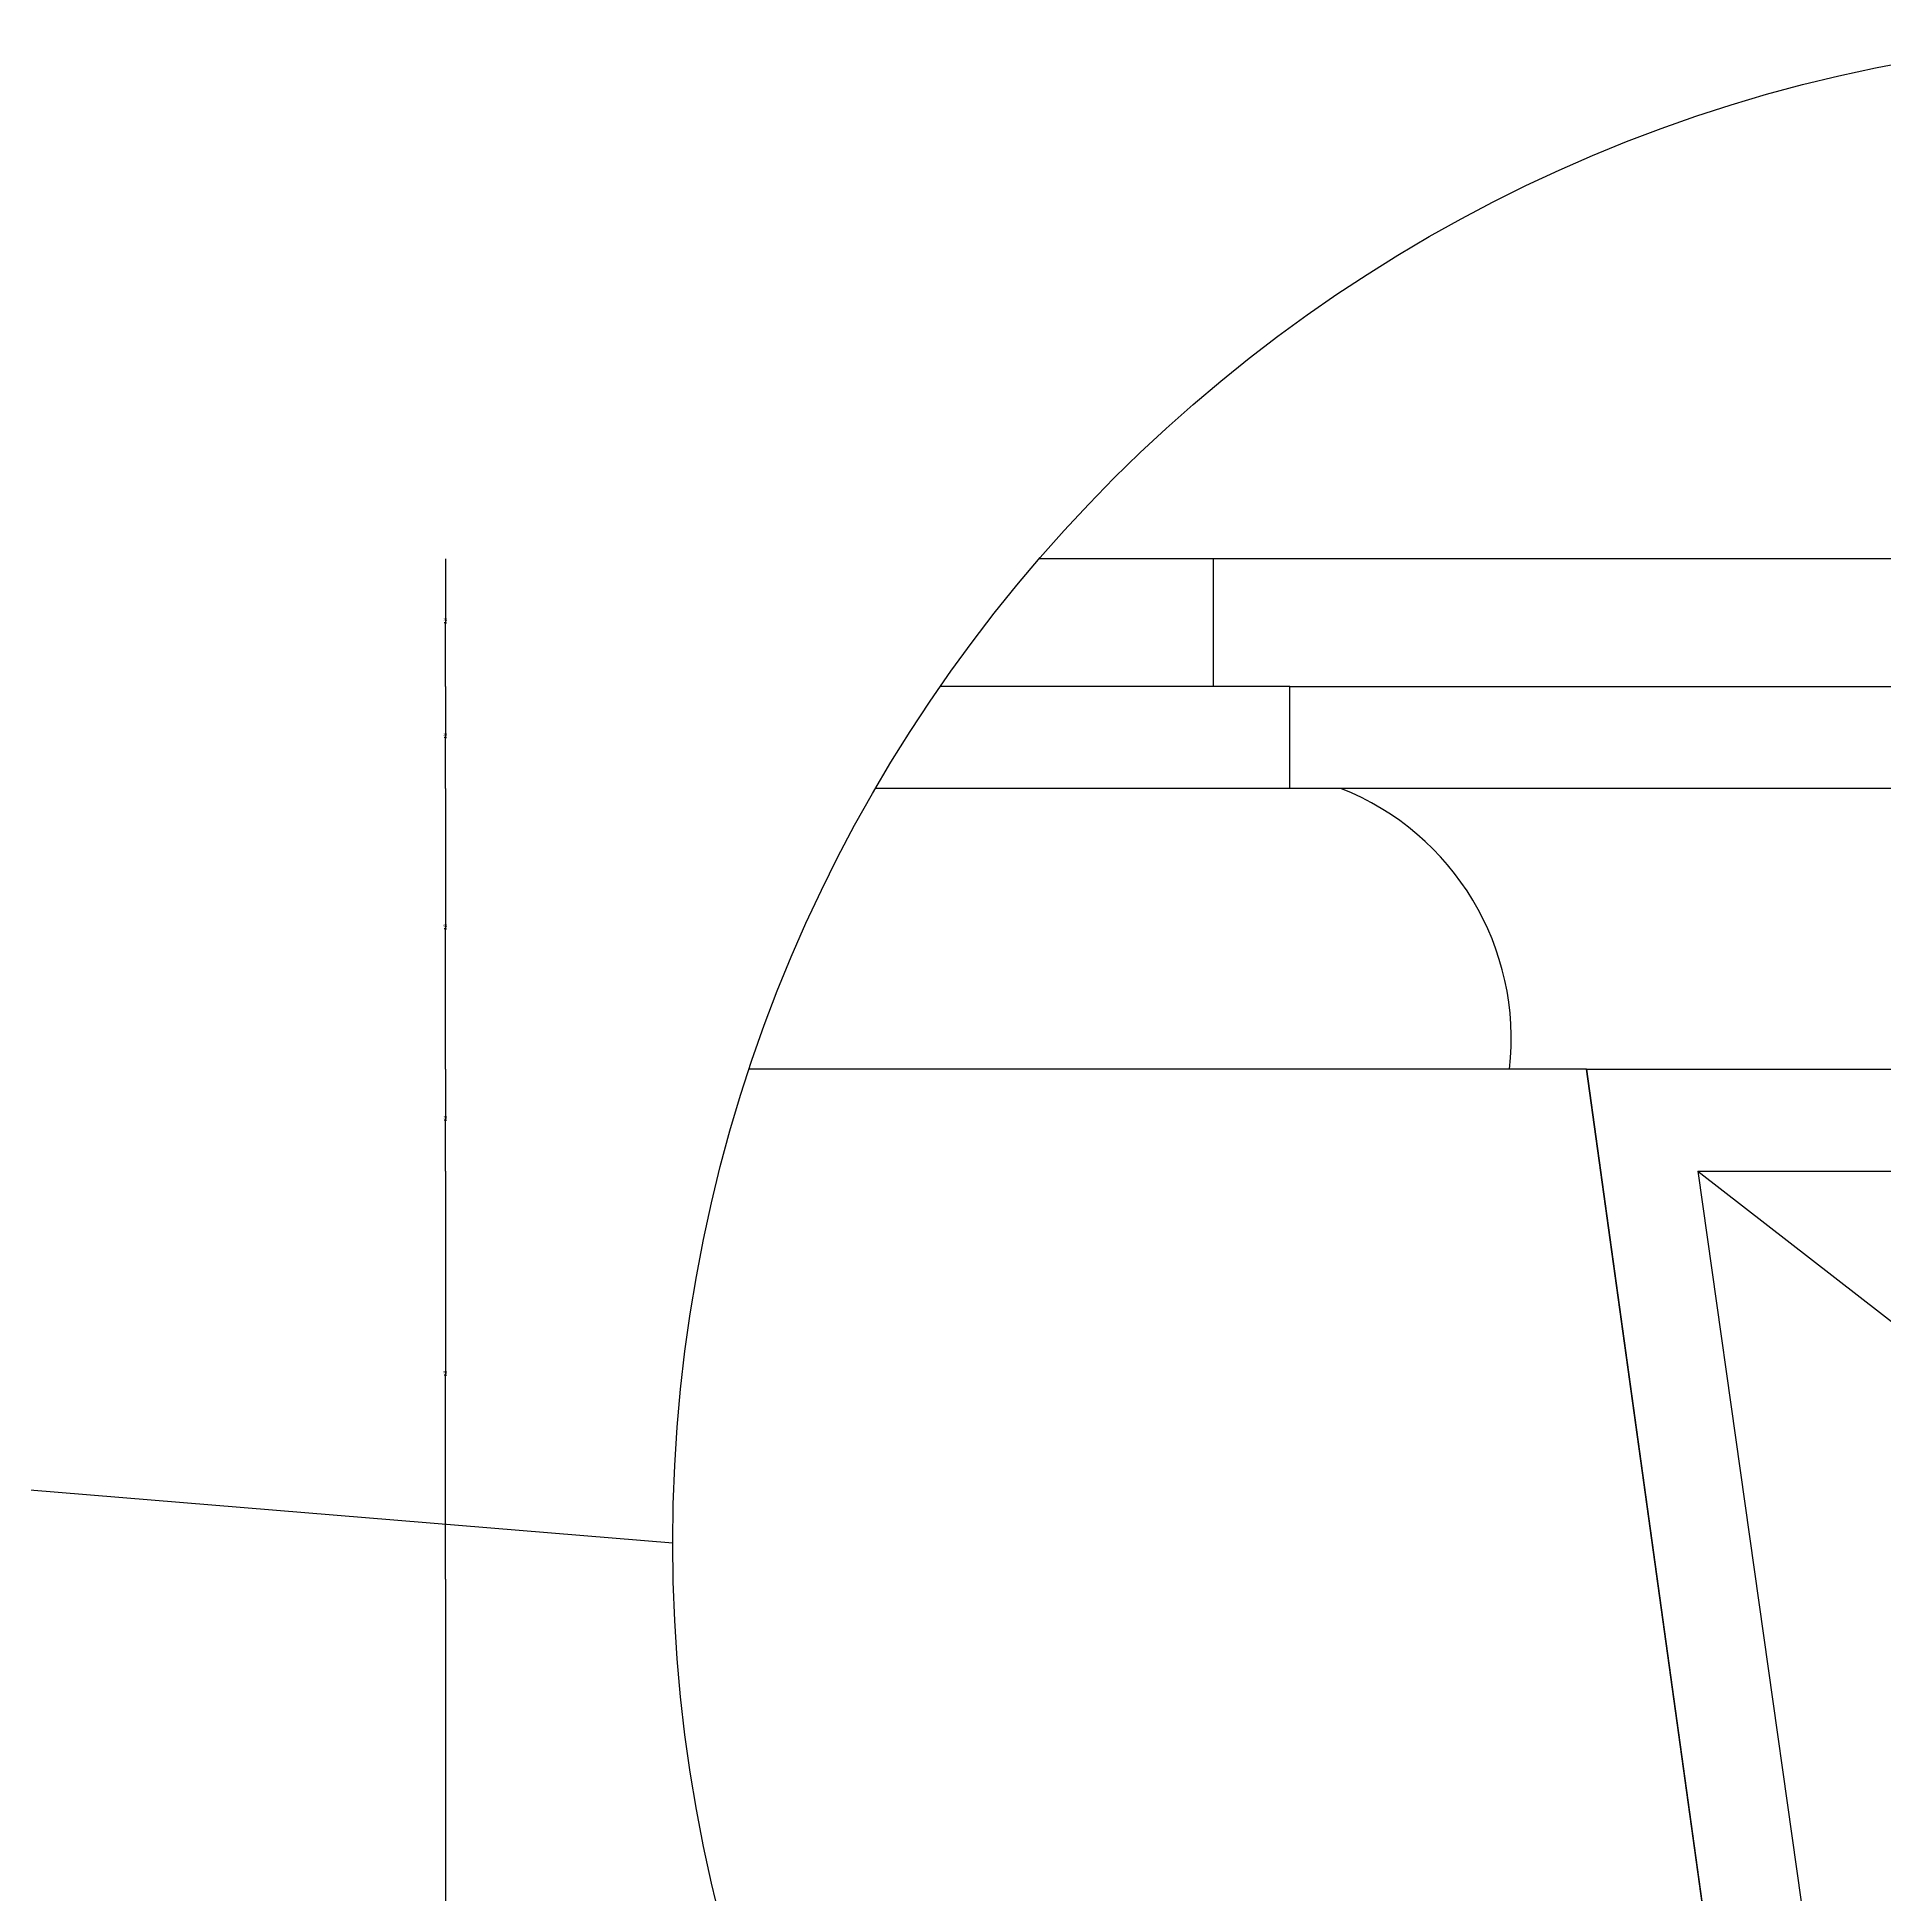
# Model space of a CAD drawing. Header units: metres. Extents: x 186 to 5383, y 145 to 6983.
# Drawn here: x 3618 to 4343, y 6077 to 6806 of the extents above; entities that cross this region are included whole.
import ezdxf

# ---------------------------------------------------------------- set-up
doc = ezdxf.new("R2010")
doc.units = ezdxf.units.M
for name, color, linetype in [('2', 2, 'Continuous'), ('3', 3, 'Continuous'), ('4', 4, 'Continuous'), ('DIM', 3, 'Continuous')]:
    doc.layers.add(name, color=color, linetype=linetype)
doc.dimstyles.get("Standard").update_dxf_attribs({"dimtxt": 2.5, "dimasz": 2.5, "dimexe": 1.25, "dimexo": 0.625, "dimtad": 1, "dimcen": 2.5, "dimazin": 3, "dimtfac": 1, "dimtmove": 0, "dimatfit": 3})

# ---------------------------------------------------------------- blocks, each defined once
blk = doc.blocks.new('*D72')
for p, q in [((3778.23, 6201.18), (3778.23, 6041.18)), ((3777.98, 6041.18), (3777.73, 6041.18)), ((3778.23, 5881.18), (3778.23, 6041.18)), ((3778.23, 6041.18), (3778.23, 6041.18)), ((3778.48, 6041.18), (3778.73, 6041.18))]:
    blk.add_line(p, q)
at = {"layer": 'Defpoints'}
for p in [(3778.23, 6201.18), (3778.23, 6041.18), (3778.23, 5881.18)]:
    blk.add_point(p, dxfattribs=at)
at = {"layer": 'DIM', "insert": (3778.23, 6042.305), "char_height": 1, "attachment_point": 5}
blk.add_mtext('160', dxfattribs=at)
blk = doc.blocks.new('*D75')
for p, q in [((3778.23, 6361.18), (3778.23, 6281.18)), ((3777.98, 6281.18), (3777.73, 6281.18)), ((3778.23, 6201.18), (3778.23, 6281.18)), ((3778.23, 6281.18), (3778.23, 6281.18)), ((3778.48, 6281.18), (3778.73, 6281.18))]:
    blk.add_line(p, q)
at = {"layer": 'Defpoints'}
for p in [(3778.23, 6361.18), (3778.23, 6281.18), (3778.23, 6201.18)]:
    blk.add_point(p, dxfattribs=at)
at = {"layer": 'DIM', "insert": (3778.23, 6282.305), "char_height": 1, "attachment_point": 5}
blk.add_mtext('80', dxfattribs=at)
blk = doc.blocks.new('*D76')
for p, q in [((3778.23, 6551.18), (3778.23, 6531.18)), ((3777.98, 6531.18), (3777.73, 6531.18)), ((3778.23, 6511.18), (3778.23, 6531.18)), ((3778.23, 6531.18), (3778.23, 6531.18)), ((3778.48, 6531.18), (3778.73, 6531.18))]:
    blk.add_line(p, q)
at = {"layer": 'Defpoints'}
for p in [(3778.23, 6551.18), (3778.23, 6531.18), (3778.23, 6511.18)]:
    blk.add_point(p, dxfattribs=at)
at = {"layer": 'DIM', "insert": (3778.23, 6532.305), "char_height": 1, "attachment_point": 5}
blk.add_mtext('20', dxfattribs=at)
blk = doc.blocks.new('*D77')
for p, q in [((3778.23, 6401.18), (3778.23, 6381.18)), ((3777.98, 6381.18), (3777.73, 6381.18)), ((3778.23, 6361.18), (3778.23, 6381.18)), ((3778.23, 6381.18), (3778.23, 6381.18)), ((3778.48, 6381.18), (3778.73, 6381.18))]:
    blk.add_line(p, q)
at = {"layer": 'Defpoints'}
for p in [(3778.23, 6401.18), (3778.23, 6381.18), (3778.23, 6361.18)]:
    blk.add_point(p, dxfattribs=at)
at = {"layer": 'DIM', "insert": (3778.23, 6382.305), "char_height": 1, "attachment_point": 5}
blk.add_mtext('20', dxfattribs=at)
blk = doc.blocks.new('*D78')
for p, q in [((3778.23, 6601.18), (3778.23, 6576.18)), ((3777.98, 6576.18), (3777.73, 6576.18)), ((3778.23, 6551.18), (3778.23, 6576.18)), ((3778.23, 6576.18), (3778.23, 6576.18)), ((3778.48, 6576.18), (3778.73, 6576.18))]:
    blk.add_line(p, q)
at = {"layer": 'Defpoints'}
for p in [(3778.23, 6601.18), (3778.23, 6576.18), (3778.23, 6551.18)]:
    blk.add_point(p, dxfattribs=at)
at = {"layer": 'DIM', "insert": (3778.23, 6577.305), "char_height": 1, "attachment_point": 5}
blk.add_mtext('25', dxfattribs=at)
blk = doc.blocks.new('*D79')
for p, q in [((3778.23, 6511.18), (3778.23, 6456.18)), ((3777.98, 6456.18), (3777.73, 6456.18)), ((3778.23, 6401.18), (3778.23, 6456.18)), ((3778.23, 6456.18), (3778.23, 6456.18)), ((3778.48, 6456.18), (3778.73, 6456.18))]:
    blk.add_line(p, q)
at = {"layer": 'Defpoints'}
for p in [(3778.23, 6511.18), (3778.23, 6456.18), (3778.23, 6401.18)]:
    blk.add_point(p, dxfattribs=at)
at = {"layer": 'DIM', "insert": (3778.23, 6457.305), "char_height": 1, "attachment_point": 5}
blk.add_mtext('55', dxfattribs=at)

msp = doc.modelspace()

# ---------------------------------------------------------------- linework, layer by layer
at = {"layer": '2'}
msp.add_line((4904.81, 6601.18), (4010.93, 6601.18), dxfattribs=at)
at = {"layer": '3'}
for p, q in [((4109.33, 6551.18), (3972.24, 6551.18)), ((4109.33, 6551.18), (4841.5, 6551.18)), ((4129.33, 6511.18), (3946.88, 6511.18)), ((4821.5, 6511.18), (4129.33, 6511.18)), ((4225.68, 6401.18), (4325.42, 5681.18)), ((4225.68, 6401.18), (4725.16, 6401.18)), ((2080.59, 6362.7), (3867.42, 6215.34)), ((4269.33, 6361.18), (4359.77, 5721.18)), ((4269.33, 6361.18), (4681.5, 6361.18))]:
    msp.add_line(p, q, dxfattribs=at)
msp.add_lwpolyline([(4269.33, 6361.18), (4475.42, 6201.18), (4681.5, 6361.18)], dxfattribs=at)
msp.add_circle((4457.87, 6215.34), 590.45, dxfattribs=at)
at = {"layer": '4'}
msp.add_line((4195.42, 6401.18), (3897.43, 6401.18), dxfattribs=at)
msp.add_lwpolyline([(4325.42, 5681.18), (4225.68, 6401.18), (4195.42, 6401.18, 0.34), (4129.33, 6511.18), (4109.33, 6511.18), (4109.33, 6551.18), (4079.33, 6551.18), (4079.33, 6601.18)], format="xyb", dxfattribs=at)

# ---------------------------------------------------------------- dimensions: what is measured, and where the dimension line sits
at = {"layer": 'DIM'}
for base, p1, p2, text, picture, middle in [((3778.23, 6576.18), (3778.23, 6601.18), (3778.23, 6551.18), '25', '*D78', (3778.23, 6577.305)), ((3778.23, 6531.18), (3778.23, 6551.18), (3778.23, 6511.18), '20', '*D76', (3778.23, 6532.305)), ((3778.23, 6456.18), (3778.23, 6511.18), (3778.23, 6401.18), '55', '*D79', (3778.23, 6457.305)), ((3778.23, 6381.18), (3778.23, 6401.18), (3778.23, 6361.18), '20', '*D77', (3778.23, 6382.305)), ((3778.23, 6281.18), (3778.23, 6361.18), (3778.23, 6201.18), '80', '*D75', (3778.23, 6282.305)), ((3778.23, 6041.18), (3778.23, 6201.18), (3778.23, 5881.18), '160', '*D72', (3778.23, 6042.305))]:
    dim = msp.add_linear_dim(base=base, p1=p1, p2=p2, text=text, dimstyle='Standard', dxfattribs=at)
    dim.commit()
    dim.dimension.update_dxf_attribs({"geometry": picture, "text_midpoint": middle})

doc.saveas('drawing.dxf')
